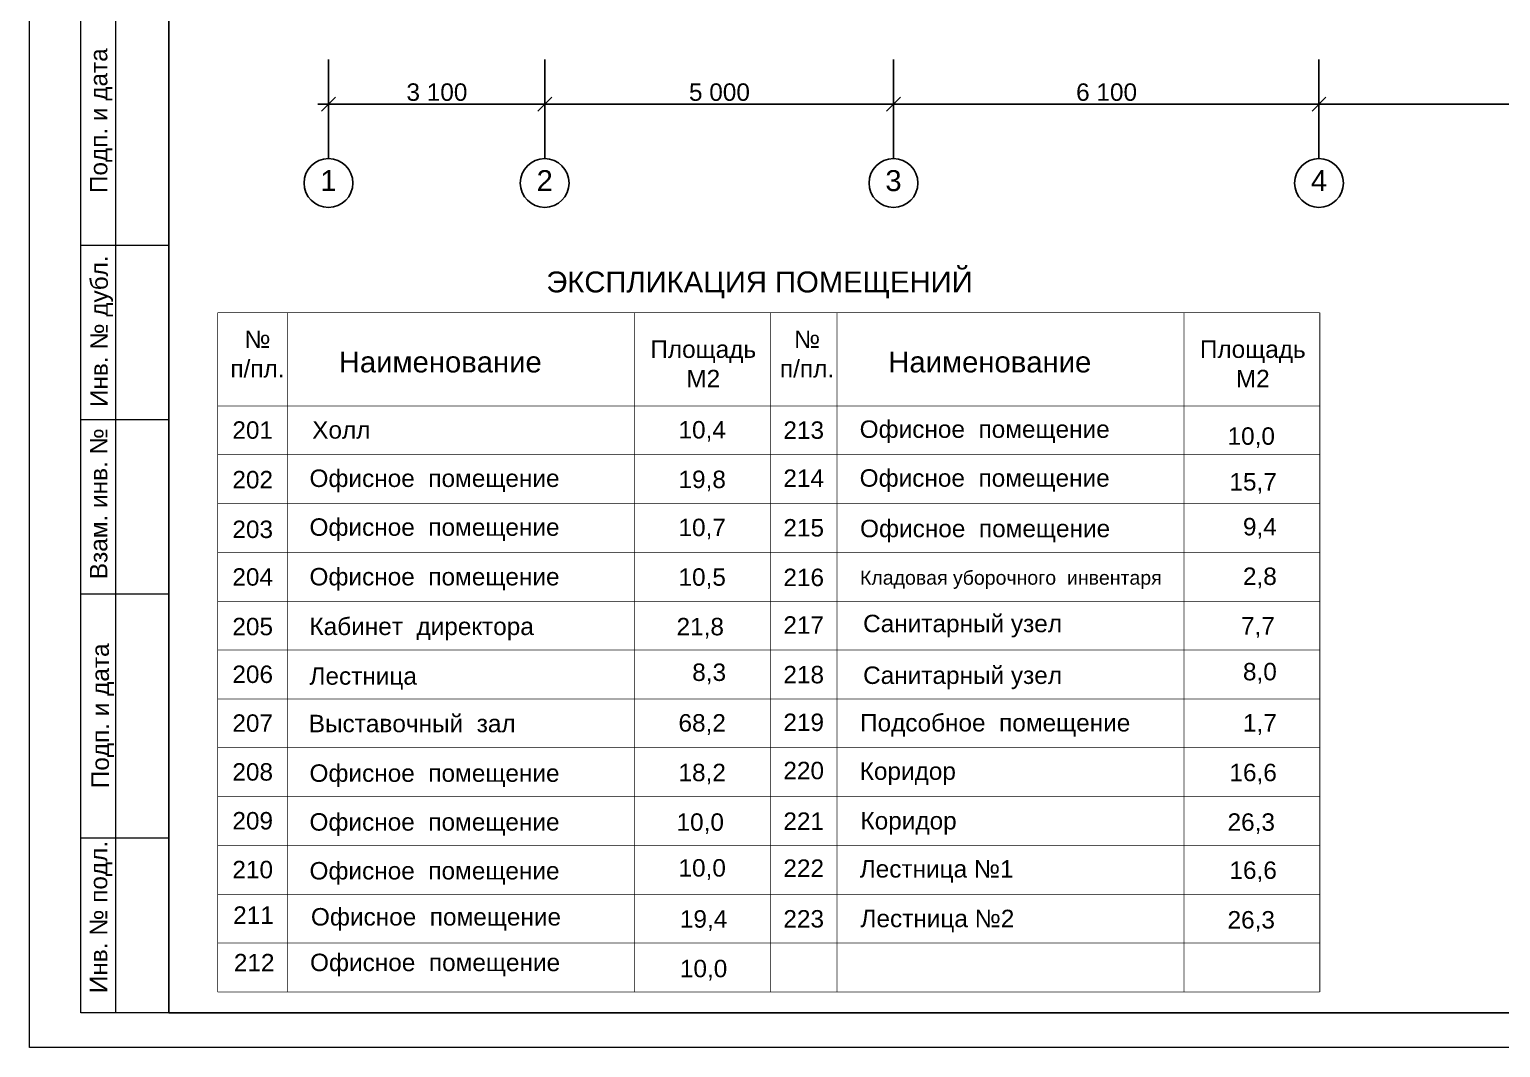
# Model space of a CAD drawing. Header units: millimetres. Extents: x 1293 to 2201, y 85 to 385.
# Drawn here: x 1781 to 1991.9, y 87.6 to 233.5 of the extents above; entities that cross this region are included whole.
import ezdxf
from ezdxf.enums import TextEntityAlignment as Align

# ---------------------------------------------------------------- set-up
doc = ezdxf.new("R2010")
doc.units = ezdxf.units.MM
doc.linetypes.add('DOUBLE_DASHED', pattern=[1093.611073, 529.166651, -211.666656, 141.111112, -211.666656])
for name, color, linetype in [('DIMENSIONS', 7, 'Continuous'), ('DOROGY', 7, 'Continuous'), ('TEXT_BLOCKS', 7, 'Continuous')]:
    doc.layers.add(name, color=color, linetype=linetype)
doc.styles.add('1', font='ARIAL.TTF')

msp = doc.modelspace()

# ---------------------------------------------------------------- linework, layer by layer
at = {"linetype": 'Continuous', "lineweight": 20}
for p, q in [((1781.03, 87.57), (1781.03, 384.57)), ((1788.41, 92.57), (1788.41, 237.57)), ((1793.41, 92.57), (1793.41, 237.57)), ((1801.03, 202.57), (1788.41, 202.57)), ((1799.78, 177.57), (1788.41, 177.57)), ((1801.03, 177.57), (1788.41, 177.57)), ((1801.03, 152.57), (1788.41, 152.57)), ((1801.03, 117.57), (1788.41, 117.57)), ((1801.03, 92.57), (1788.41, 92.57)), ((2201.03, 87.57), (1781.03, 87.57))]:
    msp.add_line(p, q, dxfattribs=at)
for p, q in [((1801.03, 379.57), (1801.03, 92.57)), ((1801.03, 92.57), (2196.03, 92.57))]:
    msp.add_line(p, q)
at = {"layer": 'DIMENSIONS', "linetype": 'DOUBLE_DASHED'}
for p, q in [((1823.9, 229.22), (1823.9, 215.01)), ((1854.9, 229.22), (1854.9, 215.01)), ((1904.9, 229.22), (1904.9, 215.01)), ((1965.9, 229.22), (1965.9, 215.01))]:
    msp.add_line(p, q, dxfattribs=at)
at = {"layer": 'DIMENSIONS', "linetype": 'Continuous'}
for p, q in [((1824.9, 223.8), (1822.9, 221.8)), ((1823.9, 220.92), (1823.9, 224.67)), ((1855.9, 223.8), (1853.9, 221.8)), ((1854.9, 220.92), (1854.9, 224.67)), ((1905.9, 223.8), (1903.9, 221.8)), ((1904.9, 220.92), (1904.9, 224.67)), ((1966.9, 223.8), (1964.9, 221.8)), ((1965.9, 220.92), (1965.9, 224.67)), ((1822.4, 222.8), (1823.9, 222.8)), ((1823.9, 222.8), (1854.9, 222.8)), ((1854.9, 222.8), (1904.9, 222.8)), ((1904.9, 222.8), (1965.9, 222.8)), ((1965.9, 222.8), (2026.9, 222.8)), ((1823.9, 215.64), (1823.9, 219.39))]:
    msp.add_line(p, q, dxfattribs=at)
for centre, start, end in [((1823.9, 211.51), 0, 180), ((1854.9, 211.51), 0, 180), ((1904.9, 211.51), 0, 180), ((1965.9, 211.51), 0, 180), ((1823.9, 211.51), 180, 0), ((1854.9, 211.51), 180, 0), ((1904.9, 211.51), 180, 0), ((1965.9, 211.51), 180, 0)]:
    msp.add_arc(centre, 3.5, start, end, dxfattribs=at)
at = {"layer": 'DOROGY', "color": 7, "linetype": 'Continuous', "lineweight": 30, "const_width": 0.1}
for points in [[(1808.02, 95.55), (1808.02, 192.91)], [(1808.02, 192.91), (1966.02, 192.91)], [(1818.02, 95.55), (1818.02, 192.91)], [(1867.79, 95.55), (1867.79, 192.91)], [(1887.24, 192.91), (1887.24, 95.55)], [(1896.8, 95.55), (1896.8, 192.91)], [(1946.57, 95.55), (1946.57, 192.91)], [(1966.02, 192.91), (1966.02, 95.55)], [(1808.02, 179.55), (1966.02, 179.55)], [(1808.02, 172.55), (1966.02, 172.55)], [(1808.02, 165.55), (1966.02, 165.55)], [(1808.02, 158.55), (1966.02, 158.55)], [(1808.02, 151.55), (1966.02, 151.55)], [(1808.02, 144.55), (1966.02, 144.55)], [(1808.02, 137.55), (1966.02, 137.55)], [(1808.02, 130.55), (1966.02, 130.55)], [(1808.02, 123.55), (1966.02, 123.55)], [(1808.02, 116.55), (1966.02, 116.55)], [(1808.02, 109.55), (1966.02, 109.55)], [(1808.02, 102.55), (1966.02, 102.55)], [(1808.02, 95.55), (1966.02, 95.55)]]:
    msp.add_lwpolyline(points, dxfattribs=at)

# ---------------------------------------------------------------- texts
at = {"linetype": 'Continuous', "lineweight": 20, "style": '1'}
for s, p in [('Подп. и дата', (1792.2, 210.07)), ('Инв. № дубл.', (1792.27, 179.4)), ('Взам. инв. №', (1792.2, 154.72)), ('Подп. и дата', (1792.43, 124.75)), ('Инв. № подл.', (1792.19, 95.37))]:
    msp.add_text(s, height=2.5, rotation=90, dxfattribs=at).set_placement(p)
at = {"layer": 'DIMENSIONS', "lineweight": 0, "style": '1'}
for s, p in [('3\xa0100', (1835.08, 223.3)), ('5\xa0000', (1875.58, 223.3)), ('6\xa0100', (1931.08, 223.3))]:
    msp.add_text(s, height=2.5, dxfattribs=at).set_placement(p)
for s, p in [('1', (1823.9, 213.36)), ('2', (1854.9, 213.36)), ('3', (1904.9, 213.36)), ('4', (1965.9, 213.36))]:
    msp.add_text(s, height=3, dxfattribs=at).set_placement(p, align=Align.TOP_CENTER)
at = {"layer": 'TEXT_BLOCKS', "color": 7, "lineweight": 0, "style": '1'}
for s, height, p in [('ЭКСПЛИКАЦИЯ ПОМЕЩЕНИЙ', 3, (1855.13, 195.83)), ('Холл', 2.5, (1821.57, 174.87)), ('10,4', 2.5, (1874.08, 174.89)), ('Офисное  помещение', 2.5, (1900.05, 174.98)), ('10,0', 2.5, (1952.79, 173.99)), ('Офисное  помещение', 2.5, (1821.18, 167.94)), ('19,8', 2.5, (1874.08, 167.78)), ('Офисное  помещение', 2.5, (1900.05, 167.98)), ('15,7', 2.5, (1953.06, 167.43)), ('Офисное  помещение', 2.5, (1821.18, 160.94)), ('10,7', 2.5, (1874.08, 160.89)), ('Офисное  помещение', 2.5, (1900.11, 160.74)), ('9,4', 2.5, (1955, 161)), ('Офисное  помещение', 2.5, (1821.18, 153.83)), ('10,5', 2.5, (1874.08, 153.78)), ('Кладовая уборочного  инвентаря', 2, (1900.11, 153.93)), ('2,8', 2.5, (1955, 153.89)), ('Санитарный узел', 2.5, (1900.55, 147.12)), ('Кабинет  директора', 2.5, (1821.18, 146.71)), ('21,8', 2.5, (1873.8, 146.67)), ('7,7', 2.5, (1954.72, 146.78)), ('Лестница', 2.5, (1821.18, 139.59)), ('8,3', 2.5, (1876.05, 140.13)), ('Санитарный узел', 2.5, (1900.55, 139.7)), ('8,0', 2.5, (1955, 140.22)), ('Выставочный  зал', 2.5, (1821.08, 132.78)), ('68,2', 2.5, (1874.08, 132.87)), ('Подсобное  помещение', 2.5, (1900.11, 132.89)), ('1,7', 2.5, (1955, 132.87)), ('Офисное  помещение', 2.5, (1821.18, 125.67)), ('18,2', 2.5, (1874.08, 125.76)), ('Коридор', 2.5, (1900.06, 125.95)), ('16,6', 2.5, (1953.06, 125.76)), ('Офисное  помещение', 2.5, (1821.18, 118.67)), ('10,0', 2.5, (1873.8, 118.65)), ('Коридор', 2.5, (1900.17, 118.84)), ('26,3', 2.5, (1952.79, 118.65)), ('Офисное  помещение', 2.5, (1821.18, 111.67)), ('10,0', 2.5, (1874.08, 112.08)), ('Лестница №1', 2.5, (1900.06, 111.94)), ('16,6', 2.5, (1953.06, 111.75)), ('Офисное  помещение', 2.5, (1821.39, 105.07)), ('19,4', 2.5, (1874.28, 104.76)), ('Лестница №2', 2.5, (1900.17, 104.83)), ('26,3', 2.5, (1952.79, 104.64)), ('Офисное  помещение', 2.5, (1821.26, 98.53)), ('10,0', 2.5, (1874.28, 97.65))]:
    msp.add_text(s, height=height, dxfattribs=at).set_placement(p)
for s, p in [('№', (1813.72, 189.12)), ('№', (1892.51, 189.12)), ('п/пл.', (1813.72, 184.9)), ('п/пл.', (1892.51, 184.9))]:
    msp.add_text(s, height=2.5, dxfattribs=at).set_placement(p, align=Align.MIDDLE_CENTER)
for s, height, p in [('Площадь', 2.5, (1877.63, 186.44)), ('Площадь', 2.5, (1956.41, 186.44)), ('Наименование ', 3, (1840.51, 184.36)), ('Наименование ', 3, (1919.29, 184.36)), ('М2', 2.5, (1877.63, 182.23)), ('М2', 2.5, (1956.41, 182.23)), ('201', 2.5, (1813.04, 174.85)), ('213', 2.5, (1892.03, 174.84)), ('202', 2.5, (1813.04, 167.74)), ('214', 2.5, (1892.03, 167.95)), ('203', 2.5, (1813.04, 160.62)), ('215', 2.5, (1892.03, 160.84)), ('204', 2.5, (1813.04, 153.79)), ('216', 2.5, (1892.03, 153.73)), ('205', 2.5, (1813.04, 146.68)), ('217', 2.5, (1892.03, 146.9)), ('206', 2.5, (1813.04, 139.84)), ('218', 2.5, (1892.03, 139.79)), ('207', 2.5, (1813.04, 132.84)), ('219', 2.5, (1892.03, 132.95)), ('208', 2.5, (1813.04, 125.84)), ('220', 2.5, (1892.03, 126.04)), ('209', 2.5, (1813.04, 118.84)), ('221', 2.5, (1892.03, 118.78)), ('210', 2.5, (1813.04, 111.84)), ('222', 2.5, (1892.03, 112.04)), ('211', 2.5, (1813.15, 105.31)), ('223', 2.5, (1892.03, 104.78)), ('212', 2.5, (1813.25, 98.5))]:
    msp.add_text(s, height=height, dxfattribs=at).set_placement(p, align=Align.CENTER)

doc.saveas('drawing.dxf')
